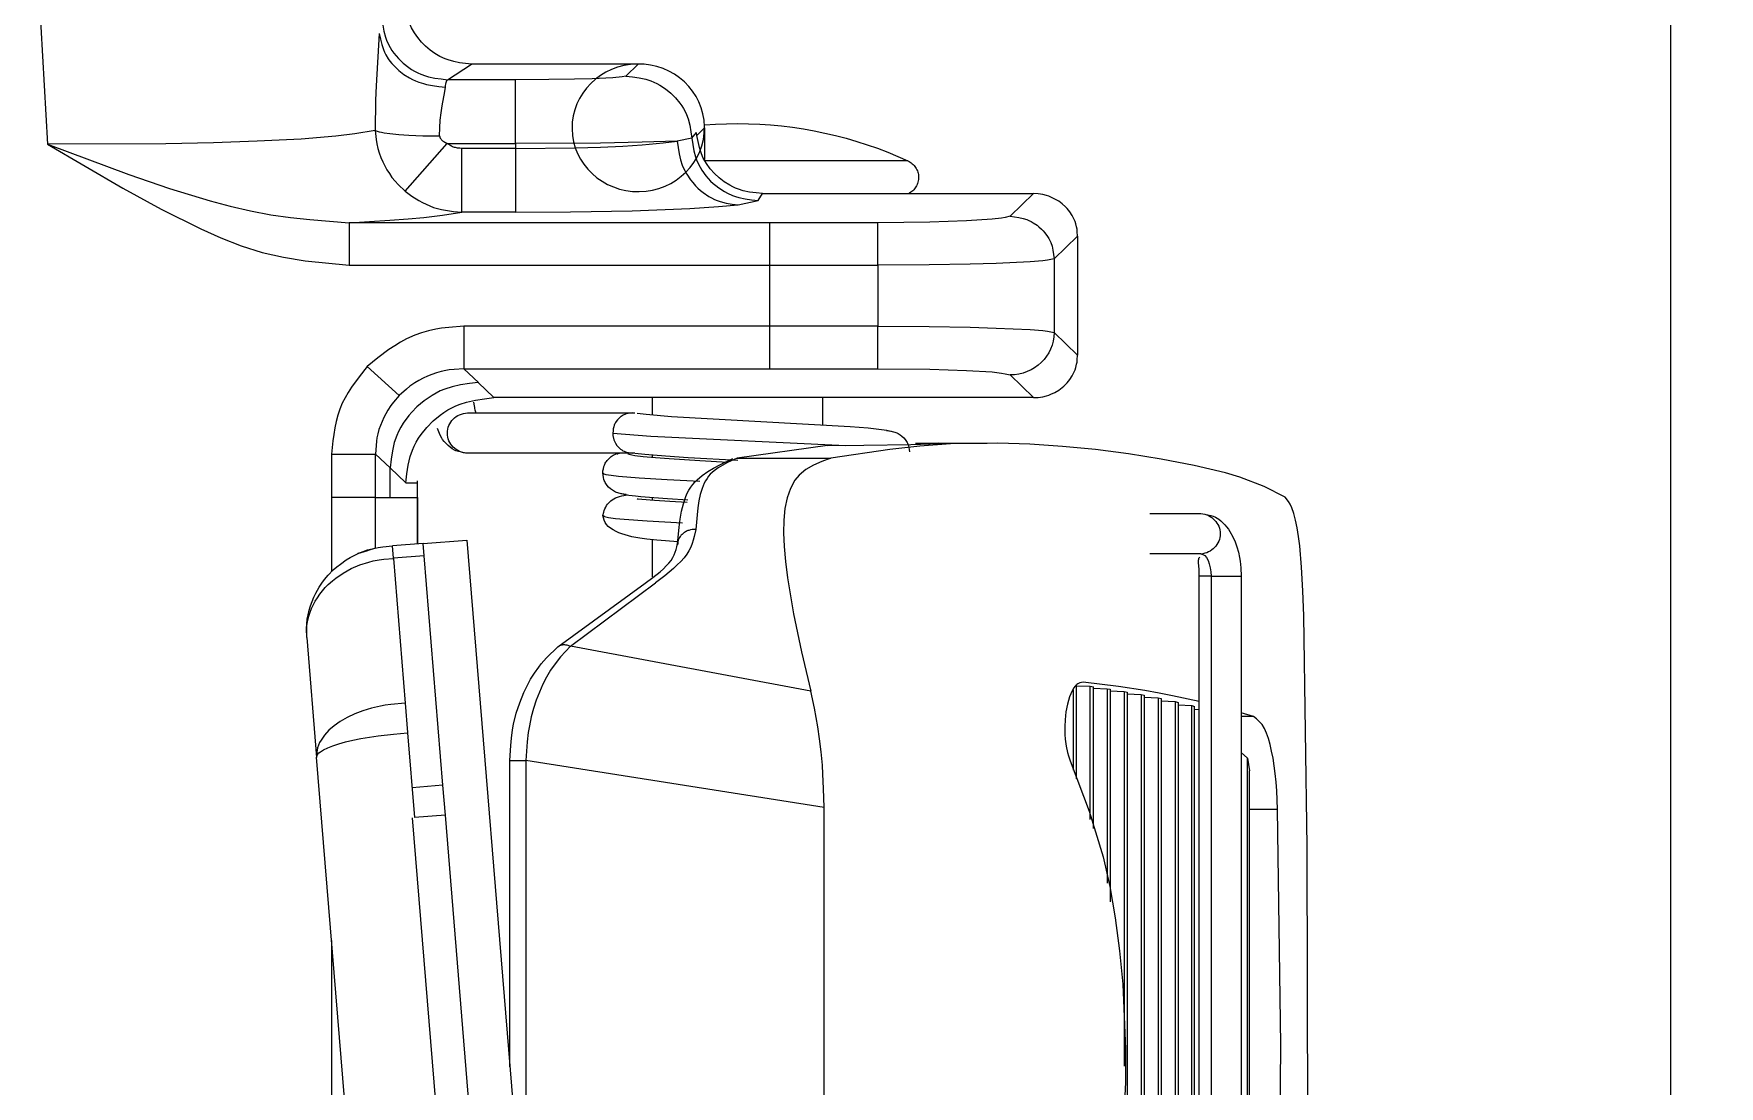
# Model space of a CAD drawing. Header units: inches. Extents: x 5931 to 10048, y 0 to 3185.
# Drawn here: x 7230.426 to 7231.926, y 922.176 to 923.113 of the extents above; entities that cross this region are included whole.
import ezdxf

# ---------------------------------------------------------------- set-up
doc = ezdxf.new("R2010")
doc.units = ezdxf.units.IN
doc.header["$LTSCALE"] = 48
doc.header["$MEASUREMENT"] = 0
doc.linetypes.add('DASHDOT2', pattern=[0.5, 0.25, -0.125, 0, -0.125])
for name, color, linetype in [('A-Eqpm-NIC', 8, 'DASHDOT2'), ('A-Flor-Case-Full Height', 8, 'Continuous'), ('A-Flor-Pattern', 8, 'Continuous')]:
    doc.layers.add(name, color=color, linetype=linetype)

# ---------------------------------------------------------------- blocks, each defined once
blk = doc.blocks.new('Precor_r815')
for p, q in [((-9.1621, 20.1266), (-9.151, 20.1155)), ((-9.1621, 20.1266), (-9.0133, 20.1266)), ((-9.0526, 20.1121), (-8.9922, 20.1121)), ((-9.2142, 20.0606), (-9.2212, 20.0676)), ((-9.2212, 20.0676), (-9.2212, 20.0381)), ((-9.0526, 20.0531), (-9.0526, 20.0484)), ((-8.9917, 20.0531), (-9.0526, 20.0531)), ((-9.4025, 20.037), (-9.2212, 20.037)), ((-9.273, 20.0066), (-9.5146, 20.0066)), ((-9.3757, 19.9404), (-9.3757, 19.9797)), ((-9.3757, 19.9797), (-9.2792, 19.9797)), ((-9.0526, 19.9894), (-9.0525, 19.9894)), ((-9.5539, 19.9673), (-9.5539, 19.8569)), ((-9.533, 19.9463), (-9.533, 19.8779)), ((-9.2792, 19.9404), (-9.3757, 19.9404)), ((-9.3757, 19.9404), (-9.3757, 19.8837)), ((-9.2792, 19.9404), (-9.2792, 19.8837)), ((-9.3757, 19.8837), (-9.2792, 19.8837)), ((-9.3757, 19.8444), (-9.3757, 19.8837)), ((-9.2792, 19.8837), (-9.0065, 19.8837)), ((-9.2792, 19.8837), (-9.2792, 19.8444)), ((-9.2792, 19.8444), (-9.3757, 19.8444)), ((-9.0065, 19.8444), (-9.2792, 19.8444)), ((-9.5146, 19.8176), (-9.0334, 19.8176)), ((-9.2503, 19.7615), (-9.3337, 19.7615)), ((-8.9653, 19.7251), (-8.9653, 19.6821)), ((-8.9409, 19.7251), (-8.9653, 19.7251)), ((-8.9653, 19.6821), (-8.9653, 19.7251)), ((-8.9279, 19.7251), (-8.9409, 19.7251)), ((-8.9279, 19.7251), (-8.8886, 19.7251)), ((-8.9279, 19.6783), (-8.9279, 19.7251)), ((-8.8886, 19.7251), (-8.8886, 19.6564)), ((-9.0093, 19.6856), (-9.0865, 18.7043)), ((-8.9711, 19.671), (-8.9437, 19.6688)), ((-9.6729, 19.6522), (-9.6729, 18.7624)), ((-9.6133, 19.542), (-9.6133, 18.8669)), ((-9.6106, 19.5425), (-9.6106, 18.8663)), ((-9.5981, 19.5449), (-9.5981, 18.864)), ((-9.5954, 19.5454), (-9.5954, 19.1982)), ((-9.583, 19.5475), (-9.583, 19.3505)), ((-9.5803, 19.5479), (-9.5803, 19.368)), ((-9.5679, 19.4186), (-9.5679, 19.5498)), ((-9.5652, 19.4268), (-9.5652, 19.5502)), ((-9.5529, 19.4645), (-9.5529, 19.5519)), ((-9.5502, 19.4726), (-9.5502, 19.5474)), ((-9.6582, 18.8773), (-9.6582, 19.5316)), ((-9.6556, 18.8766), (-9.6556, 19.5323)), ((-9.6436, 19.5353), (-9.6436, 18.8735)), ((-9.6409, 19.536), (-9.6409, 18.8729)), ((-9.6285, 19.5388), (-9.6285, 18.87)), ((-9.6258, 19.5394), (-9.6258, 18.8694)), ((-9.7108, 19.5221), (-9.6998, 19.5221)), ((-9.7055, 18.9254), (-9.7055, 19.4835)), ((-9.0618, 19.4816), (-9.0618, 19.0185)), ((-9.7072, 18.937), (-9.7072, 19.4719)), ((-8.9879, 19.4585), (-8.9604, 19.4563)), ((-9.7072, 19.4363), (-9.7322, 19.4363)), ((-9.3278, 18.9708), (-9.3278, 19.438)), ((-9.0277, 18.953), (-8.9901, 19.4307)), ((-8.9901, 19.4307), (-8.9626, 19.4286)), ((-8.8886, 19.3149), (-8.8886, 18.7251))]:
    blk.add_line(p, q)
for points in [[(-7.1629, 22.393), (-7.4002, 22.3685), (-7.6238, 22.3249), (-7.7343, 22.2948), (-7.8668, 22.2487), (-7.997, 22.1895), (-8.063, 22.1523), (-8.1262, 22.1101), (-8.2177, 22.032), (-8.2669, 21.9748), (-8.319, 21.8908), (-8.3658, 21.7869), (-8.4099, 21.6616), (-8.4689, 21.4448), (-8.5283, 21.1507), (-8.5686, 20.8827), (-8.5945, 20.6577), (-8.6146, 20.4321), (-8.6354, 20.0525)], [(-9.0133, 20.1266), (-9.0027, 20.1279), (-8.9976, 20.1289), (-8.9925, 20.1304), (-8.99, 20.1314), (-8.9852, 20.1336), (-8.9807, 20.1364), (-8.9764, 20.1396), (-8.9724, 20.1431), (-8.9688, 20.147), (-8.9655, 20.1511), (-8.9625, 20.1555), (-8.96, 20.1602), (-8.9579, 20.1651), (-8.9563, 20.1701), (-8.9557, 20.1727), (-8.9549, 20.1774), (-8.9543, 20.1829)], [(-8.9333, 20.1685), (-8.9342, 20.1627), (-8.9353, 20.1571), (-8.9367, 20.1515), (-8.9377, 20.1488), (-8.9394, 20.1447), (-8.9409, 20.142), (-8.9425, 20.1393), (-8.9442, 20.1368), (-8.9461, 20.1343), (-8.9482, 20.1319), (-8.9526, 20.1275), (-8.9575, 20.1235), (-8.96, 20.1217), (-8.9626, 20.12), (-8.9654, 20.1185), (-8.9682, 20.1172), (-8.9724, 20.1157), (-8.9751, 20.1149), (-8.9807, 20.1136), (-8.9864, 20.1128), (-8.9921, 20.1121)], [(-8.9312, 20.1548), (-8.9322, 20.1498), (-8.9334, 20.1448), (-8.9349, 20.14), (-8.9358, 20.1376), (-8.937, 20.1352), (-8.9391, 20.1316), (-8.9407, 20.1293), (-8.9425, 20.1271), (-8.9444, 20.1249), (-8.9486, 20.1208), (-8.9532, 20.1171), (-8.9582, 20.1138), (-8.9609, 20.1124), (-8.9636, 20.1111), (-8.9663, 20.1099), (-8.9705, 20.1085), (-8.9732, 20.1078), (-8.9787, 20.1067), (-8.9844, 20.1059), (-8.9901, 20.1053)], [(-8.9312, 20.1548), (-8.9283, 20.1064), (-8.9278, 20.0931), (-8.9275, 20.0652)], [(-8.9921, 20.1121), (-9.0133, 20.1266)], [(-9.151, 20.1155), (-9.157, 20.1147), (-9.163, 20.1138), (-9.1689, 20.1125), (-9.1732, 20.1111), (-9.176, 20.1099), (-9.1787, 20.1086), (-9.1813, 20.1071), (-9.1863, 20.1037), (-9.191, 20.0997), (-9.1953, 20.0953), (-9.1992, 20.0905), (-9.2009, 20.088), (-9.2024, 20.0854), (-9.2038, 20.0828), (-9.205, 20.08), (-9.2065, 20.0758), (-9.208, 20.0699), (-9.2091, 20.0639), (-9.21, 20.0579)], [(-9.151, 20.1155), (-9.1476, 20.1148), (-9.1393, 20.1139), (-9.121, 20.1131), (-9.1051, 20.1127), (-9.0824, 20.1123), (-9.0526, 20.1121)], [(-9.0526, 20.0531), (-9.0526, 20.1121)], [(-8.9901, 20.1053), (-8.9903, 20.1067), (-8.9905, 20.1081), (-8.9906, 20.1087), (-8.9908, 20.1093), (-8.9909, 20.1099), (-8.991, 20.1103), (-8.9912, 20.1107), (-8.9913, 20.1111), (-8.9915, 20.1113), (-8.9917, 20.1116), (-8.9918, 20.1118), (-8.9922, 20.1121)], [(-8.985, 20.0602), (-8.9852, 20.0675), (-8.9856, 20.0746), (-8.9863, 20.0814), (-8.9872, 20.0878), (-8.9895, 20.1011), (-8.9901, 20.1053)], [(-9.2211, 20.0703), (-9.2311, 20.071), (-9.2507, 20.0715)], [(-9.273, 20.0066), (-9.2672, 20.0072), (-9.2614, 20.0081), (-9.2557, 20.0093), (-9.2516, 20.0106), (-9.2489, 20.0117), (-9.2463, 20.0129), (-9.2437, 20.0143), (-9.2388, 20.0175), (-9.2342, 20.0211), (-9.23, 20.0252), (-9.2261, 20.0297), (-9.2228, 20.0345), (-9.2214, 20.037), (-9.2201, 20.0396), (-9.2184, 20.0436), (-9.2167, 20.0492), (-9.2154, 20.0549), (-9.2143, 20.0606)], [(-9.21, 20.0579), (-9.2107, 20.0521), (-9.2117, 20.0463), (-9.2131, 20.0407), (-9.214, 20.038), (-9.2151, 20.0352), (-9.2172, 20.031), (-9.2188, 20.0283), (-9.2224, 20.0231), (-9.2245, 20.0206), (-9.2266, 20.0183), (-9.2289, 20.0161), (-9.2313, 20.014), (-9.2338, 20.012), (-9.2391, 20.0085), (-9.2418, 20.007), (-9.2461, 20.005), (-9.2489, 20.0039), (-9.2517, 20.0031), (-9.2573, 20.0019), (-9.2631, 20.001), (-9.269, 20.0003)], [(-9.1969, 20.0552), (-9.1976, 20.0493), (-9.1985, 20.0435), (-9.1998, 20.0379), (-9.2013, 20.033), (-9.2025, 20.0301), (-9.2039, 20.0273), (-9.2054, 20.0246), (-9.2088, 20.0193), (-9.2107, 20.0169), (-9.2132, 20.0139), (-9.2153, 20.0117), (-9.2176, 20.0096), (-9.2199, 20.0076), (-9.2249, 20.0041), (-9.2274, 20.0026), (-9.23, 20.0013), (-9.2326, 20.0002), (-9.2352, 19.9993), (-9.2404, 19.9979), (-9.2457, 19.997), (-9.2511, 19.9962)], [(-9.2142, 20.0606), (-9.2141, 20.0631)], [(-9.21, 20.0579), (-9.2141, 20.0631)], [(-9.21, 20.0579), (-9.1969, 20.0552)], [(-9.0526, 20.0484), (-9.1058, 20.049), (-9.1283, 20.0498), (-9.1483, 20.0507), (-9.1655, 20.0518), (-9.1842, 20.0536), (-9.1969, 20.0552)], [(-9.1969, 20.0552), (-9.1655, 20.0542), (-9.1283, 20.0535), (-9.0526, 20.0531)], [(-9.0048, 20.0484), (-9.0029, 20.0486), (-9.001, 20.0488), (-9.0001, 20.049), (-8.9991, 20.0492), (-8.9982, 20.0494), (-8.9974, 20.0498), (-8.9965, 20.0501), (-8.9957, 20.0506), (-8.9949, 20.051), (-8.9933, 20.052), (-8.9917, 20.0531)], [(-8.985, 20.0602), (-8.9851, 20.0596), (-8.9852, 20.0591), (-8.9853, 20.0587), (-8.9854, 20.0584), (-8.9856, 20.058), (-8.9859, 20.0575), (-8.9862, 20.057), (-8.9866, 20.0565), (-8.987, 20.0561), (-8.9875, 20.0556), (-8.988, 20.0552), (-8.9886, 20.0548), (-8.9895, 20.0542), (-8.9902, 20.0539), (-8.9917, 20.0531)], [(-8.9543, 20.0088), (-8.9917, 20.0531)], [(-8.9275, 20.0652), (-8.931, 20.064), (-8.9331, 20.0635), (-8.9356, 20.063), (-8.9405, 20.0622), (-8.9485, 20.0614), (-8.9576, 20.0608), (-8.9699, 20.0603), (-8.985, 20.0602)], [(-8.9275, 20.0652), (-8.9284, 20.0568), (-8.9291, 20.0526), (-8.93, 20.0485), (-8.9311, 20.0443), (-8.9326, 20.0402), (-8.9342, 20.0362), (-8.936, 20.0323), (-8.938, 20.0286), (-8.9402, 20.0251), (-8.9425, 20.0216), (-8.9452, 20.0183), (-8.9481, 20.015), (-8.9543, 20.0088)], [(-8.9275, 20.0652), (-8.9095, 20.062), (-8.8925, 20.0598), (-8.8615, 20.0572), (-8.8223, 20.0551), (-8.7832, 20.0537), (-8.7408, 20.0528), (-8.6354, 20.0525)], [(-8.6354, 20.0525), (-8.7077, 20.0243), (-8.7441, 20.0113), (-8.7804, 19.9998), (-8.7983, 19.9949), (-8.8164, 19.9906), (-8.8345, 19.987), (-8.852, 19.9844), (-8.8693, 19.9825), (-8.9042, 19.9797)], [(-8.6354, 20.0525), (-8.7026, 20.0116), (-8.7368, 19.9922), (-8.7719, 19.974), (-8.7898, 19.9657), (-8.8081, 19.9583), (-8.8267, 19.9522), (-8.8457, 19.9477), (-8.865, 19.9445), (-8.9042, 19.9404)], [(-9.0526, 20.0484), (-9.0526, 19.9894)], [(-9.0526, 20.0484), (-9.0048, 20.0484)], [(-9.0048, 19.9894), (-9.0048, 20.0484)], [(-9.5539, 19.9673), (-9.5536, 19.9715), (-9.5534, 19.9736), (-9.553, 19.9757), (-9.5522, 19.9787), (-9.5516, 19.9807), (-9.5508, 19.9827), (-9.549, 19.9863), (-9.5469, 19.9897), (-9.5445, 19.9929), (-9.5431, 19.9943), (-9.5402, 19.9971), (-9.537, 19.9995), (-9.5336, 20.0016), (-9.5301, 20.0034), (-9.5281, 20.0042), (-9.5261, 20.0049), (-9.523, 20.0057), (-9.5209, 20.006), (-9.5188, 20.0063), (-9.5146, 20.0066)], [(-9.5146, 20.0066), (-9.4936, 19.9856)], [(-9.269, 20.0003), (-9.273, 20.0066)], [(-8.9543, 20.0088), (-8.9603, 20.0044), (-8.9665, 20.0003), (-8.9697, 19.9984), (-8.9729, 19.9967), (-8.9762, 19.9952), (-8.9795, 19.9939), (-8.983, 19.9928), (-8.9865, 19.992), (-8.9901, 19.9913), (-8.9974, 19.9902), (-9.0048, 19.9894)], [(-9.2511, 19.9962), (-9.269, 20.0003)], [(-9.0526, 19.9894), (-9.1016, 19.9897), (-9.1566, 19.9908), (-9.208, 19.9928), (-9.2336, 19.9946), (-9.2511, 19.9962)], [(-9.4936, 19.9856), (-9.4976, 19.9852), (-9.5015, 19.9846), (-9.5053, 19.9837), (-9.5086, 19.9826), (-9.5105, 19.9818), (-9.5124, 19.9808), (-9.5142, 19.9797), (-9.5178, 19.9773), (-9.5194, 19.9759), (-9.5218, 19.9737), (-9.5232, 19.9721), (-9.5246, 19.9704), (-9.5271, 19.9669), (-9.5282, 19.9651), (-9.5291, 19.9632), (-9.53, 19.9612), (-9.5311, 19.958), (-9.5319, 19.9541), (-9.5325, 19.9502), (-9.533, 19.9463)], [(-9.4936, 19.9856), (-9.4892, 19.9844), (-9.4861, 19.9838), (-9.4776, 19.9828), (-9.4548, 19.9813), (-9.4222, 19.9802), (-9.3757, 19.9797)], [(-9.2792, 19.9797), (-9.2792, 19.9404)], [(-9.2792, 19.9797), (-8.9042, 19.9797)], [(-9.0525, 19.9894), (-9.0048, 19.9894)], [(-8.9042, 19.9797), (-8.9405, 19.982), (-8.9568, 19.9833), (-8.9708, 19.9845), (-8.9874, 19.9866), (-9.0048, 19.9894)], [(-8.9042, 19.9798), (-8.9042, 19.9404)], [(-9.5539, 19.9673), (-9.533, 19.9463)], [(-9.533, 19.9463), (-9.5271, 19.9451), (-9.5229, 19.9445), (-9.5116, 19.9435), (-9.4811, 19.942), (-9.4581, 19.9413), (-9.4216, 19.9407), (-9.3757, 19.9404)], [(-8.9042, 19.9404), (-9.2792, 19.9404)], [(-9.533, 19.8779), (-9.5539, 19.8569)], [(-9.3757, 19.8837), (-9.4216, 19.8834), (-9.4581, 19.8828), (-9.4811, 19.8821), (-9.5116, 19.8807), (-9.5229, 19.8797), (-9.5271, 19.8791), (-9.533, 19.8779)], [(-9.0065, 19.8837), (-8.9931, 19.8827), (-8.9865, 19.8819), (-8.9815, 19.8811), (-8.9751, 19.8796), (-8.9689, 19.8778), (-8.9628, 19.8755), (-8.9555, 19.8721), (-8.9501, 19.8691), (-8.9449, 19.8657), (-8.9398, 19.8622), (-8.9299, 19.8545), (-8.9203, 19.8464)], [(-9.0065, 19.8837), (-9.0065, 19.8444)], [(-9.5146, 19.8176), (-9.5188, 19.8179), (-9.5209, 19.8181), (-9.523, 19.8185), (-9.5261, 19.8193), (-9.5281, 19.82), (-9.53, 19.8207), (-9.5336, 19.8225), (-9.537, 19.8246), (-9.5402, 19.8271), (-9.5417, 19.8284), (-9.5445, 19.8313), (-9.5469, 19.8345), (-9.549, 19.8379), (-9.5508, 19.8415), (-9.5516, 19.8434), (-9.5522, 19.8454), (-9.553, 19.8485), (-9.5534, 19.8506), (-9.5536, 19.8527), (-9.5539, 19.8569)], [(-9.3757, 19.8444), (-9.4222, 19.8439), (-9.4548, 19.8428), (-9.4776, 19.8414), (-9.4861, 19.8404), (-9.4892, 19.8398), (-9.4936, 19.8386)], [(-9.0195, 19.8315), (-9.0065, 19.8444)], [(-9.0065, 19.8444), (-8.9979, 19.8438), (-8.9936, 19.8433), (-8.9905, 19.8428), (-8.9863, 19.8419), (-8.9822, 19.8406), (-8.9781, 19.8392), (-8.9741, 19.8375), (-8.9702, 19.8357), (-8.9665, 19.8336), (-8.9628, 19.8313), (-8.9585, 19.8282), (-8.9553, 19.8254), (-8.949, 19.8196)], [(-8.9203, 19.8464), (-8.949, 19.8196)], [(-8.9203, 19.8464), (-8.9132, 19.837), (-8.9065, 19.8274), (-8.9034, 19.8225), (-8.9006, 19.8175), (-8.8981, 19.8124), (-8.896, 19.807), (-8.8941, 19.8014), (-8.8927, 19.7956), (-8.8915, 19.7896), (-8.8905, 19.7836), (-8.8898, 19.7775), (-8.8885, 19.7653)], [(-9.4936, 19.8386), (-9.5146, 19.8176)], [(-9.0334, 19.8176), (-9.0194, 19.8315)], [(-9.0194, 19.8315), (-9.0115, 19.8306), (-9.0037, 19.8294), (-8.9961, 19.8277), (-8.9895, 19.8255), (-8.9856, 19.8238), (-8.9819, 19.8219), (-8.9782, 19.8197), (-8.9711, 19.8147), (-8.9678, 19.812), (-8.9646, 19.809), (-8.9602, 19.8043), (-8.9574, 19.801), (-8.9525, 19.7939), (-8.9503, 19.7902), (-8.9484, 19.7864), (-8.9467, 19.7826), (-8.9445, 19.776), (-8.9428, 19.7683), (-8.9417, 19.7605), (-8.9408, 19.7526)], [(-9.3265, 19.8176), (-9.3265, 19.7926)], [(-9.1749, 19.8017), (-9.1749, 19.8176)], [(-8.9547, 19.7388), (-8.9557, 19.7471), (-8.957, 19.7552), (-8.9588, 19.7632), (-8.9607, 19.769), (-8.9622, 19.7727), (-8.9641, 19.7764), (-8.9661, 19.78), (-8.9684, 19.7834), (-8.9735, 19.79), (-8.9792, 19.796), (-8.9855, 19.8014), (-8.9888, 19.8039), (-8.9923, 19.8062), (-8.9958, 19.8082), (-8.9995, 19.81), (-9.0032, 19.8116), (-9.009, 19.8135), (-9.017, 19.8153), (-9.0251, 19.8166), (-9.0334, 19.8176)], [(-9.0152, 19.8134), (-9.0157, 19.8099), (-9.016, 19.8084), (-9.0161, 19.8076), (-9.0164, 19.8064), (-9.0167, 19.8054), (-9.0173, 19.8035)], [(-8.949, 19.8196), (-8.9439, 19.8134), (-8.9416, 19.8103), (-8.9389, 19.8061), (-8.9369, 19.8027), (-8.9352, 19.7991), (-8.9336, 19.7955), (-8.9322, 19.7917), (-8.9309, 19.788), (-8.9299, 19.7841), (-8.9291, 19.7803), (-8.9287, 19.7773), (-8.9283, 19.7734), (-8.9278, 19.7654)], [(-9.1611, 19.8032), (-9.1691, 19.8022), (-9.1917, 19.8003), (-9.351, 19.791), (-9.3671, 19.7897), (-9.3837, 19.7876), (-9.3885, 19.7862)], [(-9.0098, 19.8035), (-9.1591, 19.8035)], [(-9.1568, 19.8035), (-9.155, 19.8033), (-9.1532, 19.803), (-9.1514, 19.8026), (-9.1501, 19.8021), (-9.1493, 19.8017), (-9.1485, 19.8013), (-9.1477, 19.8008), (-9.1469, 19.8003), (-9.1462, 19.7997), (-9.1448, 19.7984), (-9.1435, 19.797), (-9.1424, 19.7954), (-9.1419, 19.7946), (-9.1414, 19.7938), (-9.141, 19.7929), (-9.1407, 19.792), (-9.1402, 19.7906), (-9.1398, 19.7887), (-9.1396, 19.7868), (-9.1393, 19.7848)], [(-9.3834, 19.7873), (-9.3856, 19.7869), (-9.3877, 19.7866), (-9.3898, 19.7861), (-9.3908, 19.7857), (-9.3918, 19.7854), (-9.3928, 19.7849), (-9.3938, 19.7844), (-9.3947, 19.7839), (-9.3956, 19.7833), (-9.3972, 19.7819), (-9.3988, 19.7805), (-9.4001, 19.7789), (-9.4007, 19.778), (-9.4013, 19.7771), (-9.4018, 19.7762), (-9.4023, 19.7753), (-9.4026, 19.7744), (-9.403, 19.7734), (-9.4034, 19.7715), (-9.4038, 19.7695), (-9.404, 19.7674)], [(-9.1393, 19.7848), (-9.1507, 19.7837), (-9.1732, 19.782), (-9.3471, 19.7734)], [(-9.1393, 19.7848), (-9.1394, 19.7835), (-9.1395, 19.7822), (-9.1396, 19.7816), (-9.1397, 19.781), (-9.1399, 19.7803), (-9.14, 19.7797), (-9.1402, 19.7791), (-9.1404, 19.7785), (-9.1406, 19.7779), (-9.1411, 19.7767), (-9.1417, 19.7755)], [(-9.0098, 19.7661), (-9.0071, 19.7665), (-9.0044, 19.767), (-9.0018, 19.7676), (-9.0006, 19.768), (-8.9994, 19.7685), (-8.9983, 19.769), (-8.9963, 19.7702), (-8.9944, 19.7716), (-8.9926, 19.7732), (-8.9908, 19.775), (-8.9891, 19.777), (-8.9876, 19.779), (-8.9869, 19.7801), (-8.9858, 19.7823), (-8.9849, 19.7844), (-8.9831, 19.7889)], [(-9.7388, 19.7255), (-9.7201, 19.7352), (-9.6984, 19.744), (-9.6857, 19.7479), (-9.6578, 19.7548), (-9.6285, 19.7606), (-9.5991, 19.7655), (-9.5697, 19.7695), (-9.5404, 19.7724), (-9.5113, 19.7744), (-9.4827, 19.7754), (-9.4406, 19.7747), (-9.4132, 19.7726), (-9.3864, 19.7695), (-9.3337, 19.7615)], [(-9.4302, 19.7753), (-9.4732, 19.7753)], [(-9.4277, 19.7745), (-9.4318, 19.7753)], [(-9.3308, 19.7732), (-9.3633, 19.7735), (-9.4051, 19.7743), (-9.4309, 19.7752)], [(-9.4302, 19.7753), (-9.4213, 19.7752), (-9.4093, 19.775)], [(-9.3308, 19.7732), (-9.2502, 19.7615)], [(-9.2509, 19.7595), (-9.2066, 19.762), (-9.1863, 19.7633), (-9.168, 19.7648), (-9.1505, 19.7669)], [(-9.1528, 19.7657), (-9.1564, 19.7646), (-9.159, 19.7641), (-9.1666, 19.763), (-9.1774, 19.7621), (-9.1896, 19.7611), (-9.2169, 19.7594), (-9.242, 19.758)], [(-9.1591, 19.7661), (-9.0098, 19.7661)], [(-9.1417, 19.7755), (-9.1431, 19.7734), (-9.1439, 19.7723), (-9.1445, 19.7716), (-9.1454, 19.7707), (-9.1463, 19.7699), (-9.1473, 19.7692), (-9.1483, 19.7685), (-9.1494, 19.7679), (-9.1506, 19.7674), (-9.1517, 19.767), (-9.1523, 19.7668), (-9.1532, 19.7666), (-9.1544, 19.7664), (-9.1568, 19.7661)], [(-9.1304, 19.7478), (-9.1306, 19.7498), (-9.131, 19.7517), (-9.1314, 19.7537), (-9.1319, 19.7551), (-9.1323, 19.756), (-9.1327, 19.7568), (-9.1332, 19.7577), (-9.1338, 19.7585), (-9.1344, 19.7594), (-9.135, 19.7601), (-9.1364, 19.7616), (-9.1371, 19.7623), (-9.1379, 19.763), (-9.1387, 19.7636), (-9.1396, 19.7642), (-9.1404, 19.7647), (-9.1413, 19.7651), (-9.1423, 19.7655), (-9.1437, 19.7658), (-9.1454, 19.7661)], [(-9.1436, 19.765), (-9.1439, 19.7652)], [(-8.9278, 19.7654), (-8.9408, 19.7526)], [(-8.9279, 19.7251), (-8.9278, 19.7654)], [(-8.8885, 19.7653), (-8.9278, 19.7654)], [(-8.8885, 19.7653), (-8.8886, 19.7251)], [(-9.3337, 19.7615), (-9.3259, 19.7585), (-9.3184, 19.7551), (-9.3116, 19.7511), (-9.3056, 19.7459), (-9.3018, 19.7411), (-9.2978, 19.7335), (-9.2948, 19.7247), (-9.2929, 19.7148), (-9.2919, 19.7041), (-9.2917, 19.6924), (-9.2921, 19.6797), (-9.2933, 19.6658), (-9.2951, 19.6507), (-9.3005, 19.6173), (-9.3077, 19.5823), (-9.3159, 19.5457)], [(-9.2503, 19.7615), (-9.2416, 19.7574), (-9.2374, 19.7552), (-9.2334, 19.7527), (-9.2297, 19.7499), (-9.228, 19.7483), (-9.2263, 19.7466), (-9.2248, 19.7448), (-9.2234, 19.7428), (-9.2221, 19.7407), (-9.2209, 19.7384), (-9.2199, 19.736), (-9.219, 19.7334), (-9.2174, 19.7279), (-9.2162, 19.722), (-9.2152, 19.7157), (-9.2145, 19.7091), (-9.2134, 19.6956)], [(-9.1971, 19.6819), (-9.1985, 19.6975), (-9.1994, 19.7051), (-9.2007, 19.7125), (-9.2023, 19.7194), (-9.2045, 19.7259), (-9.2058, 19.729), (-9.2073, 19.7319), (-9.209, 19.7347), (-9.2107, 19.7371), (-9.2126, 19.7394), (-9.2147, 19.7416), (-9.2191, 19.7456), (-9.2241, 19.7491), (-9.2293, 19.7524), (-9.2349, 19.7554), (-9.2465, 19.7611)], [(-9.1749, 19.7623), (-9.1749, 19.7642)], [(-8.9408, 19.7526), (-8.9547, 19.7388)], [(-8.9409, 19.7251), (-8.9408, 19.7526)], [(-9.1313, 19.7477), (-9.1312, 19.7473), (-9.1314, 19.747), (-9.1331, 19.7465), (-9.1378, 19.7457), (-9.1444, 19.7449), (-9.1629, 19.7433), (-9.1878, 19.7418), (-9.217, 19.7403)], [(-9.1513, 19.7278), (-9.1491, 19.7282), (-9.1469, 19.7285), (-9.1448, 19.7291), (-9.1438, 19.7294), (-9.1428, 19.7298), (-9.1418, 19.7302), (-9.1408, 19.7307), (-9.1399, 19.7313), (-9.139, 19.7319), (-9.1373, 19.7332), (-9.1357, 19.7347), (-9.1343, 19.7363), (-9.1337, 19.7371), (-9.1331, 19.738), (-9.1326, 19.7389), (-9.1322, 19.7398), (-9.1318, 19.7408), (-9.1315, 19.7417), (-9.131, 19.7437), (-9.1307, 19.7457), (-9.1304, 19.7478)], [(-8.9653, 19.7251), (-8.9652, 19.7405)], [(-8.9547, 19.7388), (-8.9653, 19.7388)], [(-8.9653, 19.7251), (-8.9653, 19.7388)], [(-9.7556, 19.6154), (-9.7548, 19.6388), (-9.7536, 19.6607), (-9.7519, 19.6802), (-9.7508, 19.6889), (-9.7496, 19.6969), (-9.7482, 19.7041), (-9.7467, 19.7104), (-9.745, 19.7155), (-9.7435, 19.7189), (-9.742, 19.7214), (-9.7388, 19.7255)], [(-9.2063, 19.7226), (-9.1883, 19.7238), (-9.176, 19.7247), (-9.1644, 19.7258), (-9.1595, 19.7263), (-9.1536, 19.7271), (-9.1506, 19.7277), (-9.1462, 19.7289)], [(-9.1613, 19.7236), (-9.1612, 19.7238), (-9.1613, 19.7239), (-9.1621, 19.7239), (-9.1652, 19.7236), (-9.1767, 19.7226), (-9.1901, 19.7216), (-9.2058, 19.7207)], [(-9.1749, 19.7228), (-9.1749, 19.7248)], [(-9.1304, 19.7084), (-9.1313, 19.7116), (-9.1318, 19.7132), (-9.1324, 19.7147), (-9.1331, 19.7162), (-9.1338, 19.7176), (-9.1347, 19.719), (-9.1353, 19.7197), (-9.1363, 19.7209), (-9.1375, 19.722), (-9.1389, 19.723), (-9.1403, 19.724), (-9.1419, 19.7248), (-9.1436, 19.7255), (-9.1453, 19.7261), (-9.1475, 19.7267), (-9.1491, 19.727), (-9.1526, 19.7275)], [(-9.6685, 19.7095), (-9.6727, 19.7085), (-9.6748, 19.7078), (-9.6768, 19.7069), (-9.6783, 19.706), (-9.6797, 19.705), (-9.6816, 19.7035), (-9.6834, 19.7017), (-9.6851, 19.6999), (-9.6867, 19.6979), (-9.6883, 19.6958), (-9.6897, 19.6935), (-9.6922, 19.6888), (-9.6943, 19.6839), (-9.6959, 19.6793), (-9.6972, 19.6745), (-9.6982, 19.6695), (-9.6988, 19.666), (-9.6993, 19.6601), (-9.6998, 19.6522)], [(-9.6184, 19.7102), (-9.6638, 19.7102)], [(-9.1313, 19.7083), (-9.1312, 19.7079), (-9.1314, 19.7077), (-9.132, 19.7074), (-9.1357, 19.7066), (-9.1417, 19.7058), (-9.1494, 19.705), (-9.17, 19.7035), (-9.2016, 19.7017)], [(-9.1976, 19.6842), (-9.1787, 19.6855), (-9.1697, 19.6864), (-9.1634, 19.6873), (-9.1565, 19.6887), (-9.1503, 19.6904), (-9.1474, 19.6914), (-9.1448, 19.6925), (-9.1423, 19.6937), (-9.1398, 19.6951), (-9.1374, 19.6966), (-9.1354, 19.6982), (-9.1338, 19.7), (-9.1325, 19.702), (-9.1316, 19.704), (-9.1304, 19.7084)], [(-9.2134, 19.6956), (-9.212, 19.689), (-9.2112, 19.6857), (-9.2101, 19.6824), (-9.2089, 19.6791), (-9.2073, 19.6758), (-9.2053, 19.6725), (-9.2029, 19.6692), (-9.2001, 19.6659), (-9.1969, 19.6626), (-9.1935, 19.6593), (-9.1858, 19.6527), (-9.1776, 19.6461)], [(-9.2134, 19.6956), (-9.2117, 19.6955), (-9.2101, 19.6954), (-9.2086, 19.6951), (-9.2072, 19.6947), (-9.2064, 19.6944), (-9.2056, 19.6941), (-9.2049, 19.6937), (-9.2041, 19.6932), (-9.2034, 19.6928), (-9.2027, 19.6923), (-9.2017, 19.6914), (-9.2011, 19.6908), (-9.2005, 19.6902), (-9.2, 19.6896), (-9.1995, 19.6889), (-9.199, 19.6882), (-9.1986, 19.6875), (-9.1983, 19.6868), (-9.1978, 19.6856), (-9.1975, 19.6841), (-9.1973, 19.6827), (-9.1971, 19.6812)], [(-9.1683, 19.6457), (-9.1751, 19.6511), (-9.1816, 19.6564), (-9.1845, 19.6591), (-9.1871, 19.6617), (-9.1895, 19.6643), (-9.1914, 19.6669), (-9.1929, 19.6694), (-9.1942, 19.6719), (-9.1951, 19.6744), (-9.1959, 19.6769), (-9.1965, 19.6794), (-9.1975, 19.6843)], [(-9.1749, 19.6517), (-9.1749, 19.6863)], [(-8.9702, 19.6825), (-9.0093, 19.6856)], [(-8.9711, 19.671), (-8.9702, 19.6825)], [(-8.9702, 19.6825), (-8.9428, 19.6803)], [(-8.9437, 19.6689), (-8.9428, 19.6802)], [(-8.8665, 19.5953), (-8.8664, 19.6039), (-8.8666, 19.6081), (-8.867, 19.6123), (-8.8676, 19.6165), (-8.8686, 19.6207), (-8.8698, 19.6248), (-8.8728, 19.6327), (-8.8745, 19.6366), (-8.8776, 19.6422), (-8.8799, 19.6458), (-8.8824, 19.6492), (-8.8857, 19.6533), (-8.8901, 19.658), (-8.8933, 19.6608), (-8.8965, 19.6635), (-8.9017, 19.6673), (-8.9053, 19.6695), (-8.9129, 19.6734), (-8.9168, 19.6751), (-8.9208, 19.6765), (-8.9249, 19.6777), (-8.9301, 19.6788), (-8.9343, 19.6794), (-8.9428, 19.6802)], [(-8.9121, 19.6731), (-8.9271, 19.6782)], [(-8.921, 19.6761), (-8.9121, 19.6731)], [(-8.9121, 19.6731), (-8.921, 19.6761)], [(-9.6638, 19.6728), (-9.6656, 19.6724), (-9.6673, 19.6713), (-9.6689, 19.6694), (-9.6702, 19.6668), (-9.6713, 19.6637), (-9.6722, 19.6601), (-9.6727, 19.6562), (-9.6729, 19.6522)], [(-9.6638, 19.6728), (-9.6184, 19.6728)], [(-9.6624, 19.6522), (-9.6623, 19.6566), (-9.6622, 19.6586), (-9.6618, 19.6645), (-9.6617, 19.6662), (-9.6617, 19.667), (-9.6619, 19.6679), (-9.662, 19.6684), (-9.6621, 19.6688), (-9.6625, 19.6696), (-9.6628, 19.6703)], [(-8.9879, 19.4585), (-8.9711, 19.671)], [(-8.9437, 19.6687), (-8.9542, 19.5346)], [(-8.8665, 19.5953), (-8.8665, 19.6026), (-8.8667, 19.6063), (-8.8672, 19.6099), (-8.8684, 19.6152), (-8.8695, 19.6188), (-8.8708, 19.6223), (-8.8741, 19.629), (-8.876, 19.6323), (-8.8781, 19.6355), (-8.8805, 19.6386), (-8.883, 19.6416), (-8.8857, 19.6444), (-8.8893, 19.6478), (-8.8924, 19.6504), (-8.899, 19.6551), (-8.9061, 19.6592), (-8.9137, 19.6626), (-8.9217, 19.6653), (-8.9258, 19.6664), (-8.931, 19.6674), (-8.9352, 19.6679), (-8.9437, 19.6687)], [(-9.6998, 19.6522), (-9.6998, 18.7624)], [(-9.6729, 19.6522), (-9.6995, 19.6522)], [(-9.6729, 19.6522), (-9.6625, 19.6522)], [(-9.6624, 18.7624), (-9.6624, 19.6522)], [(-9.1016, 19.5874), (-9.1776, 19.6461)], [(-9.0905, 19.5869), (-9.1683, 19.6457)], [(-9.7556, 18.7934), (-9.7593, 19.1005), (-9.7585, 19.4018), (-9.7556, 19.6154)], [(-9.3159, 19.5457), (-9.1016, 19.5874)], [(-9.0906, 19.5869), (-9.0915, 19.5876), (-9.092, 19.5879), (-9.0926, 19.5882), (-9.093, 19.5884), (-9.0934, 19.5885), (-9.0938, 19.5886), (-9.0946, 19.5887), (-9.0954, 19.5888), (-9.0962, 19.5888), (-9.0971, 19.5887), (-9.0979, 19.5886), (-9.0984, 19.5885), (-9.0992, 19.5883), (-9.1, 19.588), (-9.1016, 19.5874)], [(-9.1016, 19.5874), (-9.0929, 19.5776), (-9.0888, 19.5723), (-9.0839, 19.5651), (-9.0803, 19.5588), (-9.077, 19.5521), (-9.0739, 19.5449), (-9.0712, 19.5375), (-9.0687, 19.5298), (-9.0666, 19.5218), (-9.065, 19.5136), (-9.064, 19.5073), (-9.0631, 19.4988), (-9.0618, 19.4816)], [(-9.0477, 19.4816), (-9.0484, 19.4954), (-9.049, 19.5022), (-9.05, 19.5098), (-9.0509, 19.515), (-9.0533, 19.5252), (-9.0564, 19.535), (-9.0601, 19.5444), (-9.063, 19.5507), (-9.0661, 19.5567), (-9.0695, 19.5624), (-9.0733, 19.568), (-9.0756, 19.5709), (-9.0804, 19.5765), (-9.0905, 19.5869)], [(-8.8665, 19.5953), (-8.8753, 19.4843)], [(-9.6624, 19.536), (-9.6386, 19.5414), (-9.6267, 19.5439), (-9.6138, 19.5463), (-9.5902, 19.55), (-9.5588, 19.554)], [(-9.6133, 19.5401), (-9.6258, 19.5394)], [(-9.6106, 19.5425), (-9.6133, 19.542)], [(-9.5981, 19.5431), (-9.6106, 19.5425)], [(-9.5954, 19.5454), (-9.5981, 19.5449)], [(-9.583, 19.5459), (-9.5954, 19.5454)], [(-9.5803, 19.5479), (-9.583, 19.5475)], [(-9.5679, 19.5484), (-9.5803, 19.5479)], [(-9.5652, 19.5502), (-9.5679, 19.5498)], [(-9.5529, 19.5506), (-9.5652, 19.5502)], [(-9.5588, 19.554), (-9.5557, 19.5533), (-9.5542, 19.5526), (-9.5531, 19.5518), (-9.5516, 19.5503), (-9.5502, 19.5484), (-9.5489, 19.546), (-9.5477, 19.5433), (-9.5466, 19.5404), (-9.5456, 19.5372), (-9.5447, 19.5338), (-9.5434, 19.5267), (-9.5427, 19.5192), (-9.5424, 19.5129), (-9.5426, 19.5057), (-9.5429, 19.5014), (-9.5437, 19.4949), (-9.5449, 19.4888), (-9.5456, 19.4859), (-9.5468, 19.4821), (-9.5482, 19.4788)], [(-9.3278, 19.438), (-9.3274, 19.4557), (-9.3268, 19.4688), (-9.3263, 19.4772), (-9.3252, 19.4896), (-9.3238, 19.5015), (-9.3222, 19.5128), (-9.3191, 19.5301), (-9.3159, 19.5457)], [(-9.7108, 19.5221), (-9.6998, 19.5256)], [(-9.6582, 19.5291), (-9.6624, 19.5288)], [(-9.6556, 19.5323), (-9.6582, 19.5316)], [(-9.6436, 19.5331), (-9.6556, 19.5323)], [(-9.6409, 19.536), (-9.6436, 19.5353)], [(-9.6285, 19.5367), (-9.6409, 19.536)], [(-9.6258, 19.5394), (-9.6285, 19.5388)], [(-8.9542, 19.5347), (-8.9564, 19.5073)], [(-8.9542, 19.5347), (-8.9415, 19.5335), (-8.9363, 19.5327), (-8.9322, 19.5319), (-8.9242, 19.5299), (-8.9165, 19.5274), (-8.9093, 19.5246), (-8.9025, 19.5213), (-8.8964, 19.5177), (-8.891, 19.5137), (-8.8862, 19.5095), (-8.8823, 19.505), (-8.8792, 19.5004), (-8.8779, 19.4981), (-8.8769, 19.4957), (-8.8761, 19.4933), (-8.8755, 19.4891), (-8.8753, 19.4843)], [(-9.7322, 19.4363), (-9.7314, 19.4533), (-9.7308, 19.4615), (-9.7301, 19.4694), (-9.7292, 19.4767), (-9.7281, 19.4836), (-9.7269, 19.4901), (-9.7255, 19.4962), (-9.724, 19.5018), (-9.7223, 19.5068), (-9.7204, 19.511), (-9.7183, 19.5147), (-9.7159, 19.5177), (-9.7134, 19.52), (-9.7108, 19.5221)], [(-8.9564, 19.507), (-8.9626, 19.4286)], [(-8.8753, 19.4843), (-8.8757, 19.4861), (-8.8764, 19.4875), (-8.8774, 19.4887), (-8.8786, 19.4896), (-8.8815, 19.4915), (-8.8853, 19.4933), (-8.8898, 19.4952), (-8.8951, 19.497), (-8.901, 19.4987), (-8.9076, 19.5003), (-8.9147, 19.5018), (-8.9223, 19.5031), (-8.9302, 19.5044), (-8.9437, 19.506), (-8.9564, 19.507)], [(-9.7055, 19.4835), (-9.7072, 19.4719)], [(-9.6998, 19.489), (-9.7055, 19.4835)], [(-9.3278, 19.438), (-9.0618, 19.4816)], [(-9.0478, 19.4816), (-9.0618, 19.4816)], [(-9.0477, 19.1977), (-9.0477, 19.4816)], [(-8.9227, 18.882), (-8.8752, 19.4845)], [(-9.5482, 19.4788), (-9.5642, 19.4346), (-9.5766, 19.3921), (-9.5825, 19.3649), (-9.5874, 19.3358), (-9.5913, 19.3053), (-9.5941, 19.2743), (-9.5967, 19.214), (-9.5965, 19.1836), (-9.5945, 19.1399), (-9.5888, 19.0844), (-9.58, 19.0318), (-9.5681, 18.9844), (-9.5572, 18.9527), (-9.5482, 18.9301)], [(-8.9901, 19.4307), (-8.9879, 19.4585)], [(-9.7322, 18.9725), (-9.7343, 19.0952), (-9.7351, 19.2181), (-9.7322, 19.4363)], [(-8.9606, 19.4284), (-8.9982, 18.9507)]]:
    blk.add_lwpolyline(points)
for centre, radius, start, end in [((-9.2507, 19.7209), 0.3506, 90, 115.6497), ((-9.3951, 20.0216), 0.017, 115.6503, 242.1786), ((-9.4935, 19.878), 0.0394, 180.1833, 269.817), ((-9.0106, 19.7848), 0.0187, 272.6016, 87.3984), ((-9.6622, 19.6915), 0.0188, 94.9036, 265.0964)]:
    blk.add_arc(centre, radius, start, end)
blk.add_ellipse((-9.1621, 20.0676), major_axis=(-0.0418, 0.0418), ratio=0.998783)
blk = doc.blocks.new('floor pattern 1st floor')
at = {"layer": 'A-Flor-Pattern'}
h = blk.add_hatch(dxfattribs=at)
h.set_pattern_fill('WOODS_BOARD_WIDE', color=256, scale=3, pattern_type=2)
h.set_pattern_definition([(0, (2343, 1229.155), (0, 6), []), (90, (2343, 1229.155), (-12, 12), [6, -42]), (90, (2367, 1235.155), (-12, 12), [6, -42])])
edge = h.paths.add_edge_path(flags=16)
edge.add_line((2149.545, 1020.6322), (2161.545, 1020.6322))
edge.add_ellipse((2161.545, 1015.6322), major_axis=(-3.5355, -3.5355), ratio=1, start_angle=135, end_angle=225, ccw=False)
edge.add_line((2166.545, 1015.6322), (2166.545, 984.6322))
edge.add_ellipse((2161.545, 984.6322), major_axis=(3.5355, -3.5355), ratio=1, start_angle=315, end_angle=405, ccw=False)
edge.add_line((2161.545, 979.6322), (2156.545, 979.6322))
edge.add_line((2156.545, 979.6322), (2156.545, 955.6322))
edge.add_line((2156.545, 955.6322), (2147.545, 955.6322))
edge.add_line((2147.545, 955.6322), (2126.545, 955.6322))
edge.add_line((2126.545, 955.6322), (2126.545, 995.431))
edge.add_line((2126.545, 995.431), (2126.545, 1010.6322))
edge.add_line((2126.545, 1010.6322), (2144.545, 1010.6322))
edge.add_line((2144.545, 1010.6322), (2144.545, 1015.6322))
edge.add_ellipse((2148.7432, 1016.4341), major_axis=(3.1948, 3.1948), ratio=0.85373, start_angle=38.5071, end_angle=141.4929, ccw=False)
edge = h.paths.add_edge_path(flags=16)
edge.add_ellipse((2192.3469, 952.4341), major_axis=(-3.1924, 3.1924), ratio=0.855373, start_angle=218.4535, end_angle=321.5465, ccw=False)
edge.add_line((2196.545, 951.6322), (2196.5315, 920.2652))
edge.add_ellipse((2191.545, 920.6322), major_axis=(-3.5355, -3.5355), ratio=1, start_angle=45, end_angle=130.7903, ccw=False)
edge.add_line((2191.545, 915.6322), (2186.7141, 915.6322))
edge.add_line((2186.7141, 915.6322), (2186.545, 891.6322))
edge.add_line((2186.545, 891.6322), (2177.545, 891.6322))
edge.add_line((2177.545, 891.6322), (2156.545, 891.6322))
edge.add_line((2156.545, 891.6322), (2156.545, 931.431))
edge.add_line((2156.545, 931.431), (2156.545, 946.6322))
edge.add_line((2156.545, 946.6322), (2174.545, 946.6322))
edge.add_line((2174.545, 946.6322), (2174.545, 951.6322))
edge.add_ellipse((2179.545, 951.6322), major_axis=(3.5355, -3.5355), ratio=1, start_angle=135, end_angle=225, ccw=False)
edge.add_line((2179.545, 956.6322), (2191.545, 956.6322))
edge = h.paths.add_edge_path(flags=16)
edge.add_ellipse((2066.3997, 1141.2807), major_axis=(0, 0.0156), ratio=1, start_angle=270, end_angle=337.7307)
edge.add_line((2066.4056, 1141.2951), (2066.4056, 1141.2867))
edge.add_line((2066.4056, 1141.2867), (2066.4056, 1140.7527))
edge.add_line((2066.4056, 1140.7527), (2066.3997, 1140.7527))
edge.add_line((2066.3997, 1140.7527), (2066.3997, 1140.7072))
edge.add_line((2066.3997, 1140.7072), (2049.1278, 1140.7072))
edge.add_line((2049.1278, 1140.7072), (2045.1001, 1140.7072))
edge.add_line((2045.1001, 1140.7072), (2032.7596, 1140.7072))
edge.add_line((2032.7596, 1140.7072), (2030.3778, 1140.7072))
edge.add_line((2030.3778, 1140.7072), (2028.0028, 1140.7072))
edge.add_line((2028.0028, 1140.7072), (2028.0028, 1140.7527))
edge.add_line((2028.0028, 1140.7527), (2027.9969, 1140.7527))
edge.add_line((2027.9969, 1140.7527), (2027.9969, 1141.2867))
edge.add_line((2027.9969, 1141.2867), (2027.9969, 1141.2951))
edge.add_ellipse((2028.0028, 1141.2807), major_axis=(0, 0.0156), ratio=1, start_angle=22.2693, end_angle=90)
edge.add_line((2027.9872, 1141.2807), (2027.9872, 1140.7072))
edge.add_line((2027.9872, 1140.7072), (2027.9513, 1140.7072))
edge.add_line((2027.9513, 1140.7072), (2027.9513, 1141.2807))
edge.add_line((2027.9513, 1141.2807), (2027.9513, 1141.2867))
edge.add_ellipse((2027.9968, 1141.2867), major_axis=(0.0455, 0), ratio=1, start_angle=90, end_angle=180, ccw=False)
edge.add_line((2027.9968, 1141.3322), (2027.9969, 1141.3322))
edge.add_line((2027.9969, 1141.3322), (2028.0028, 1141.3322))
edge.add_line((2028.0028, 1141.3322), (2033.8793, 1141.3322))
edge.add_line((2033.8793, 1141.3322), (2033.8793, 1141.9057))
edge.add_ellipse((2033.9308, 1141.9057), major_axis=(0.0515, 0), ratio=1, start_angle=90, end_angle=180, ccw=False)
edge.add_line((2033.9308, 1141.9572), (2036.1293, 1141.9572))
edge.add_line((2036.1293, 1141.9572), (2036.1293, 1145.9295))
edge.add_ellipse((2037.8793, 1152.7072), major_axis=(7, 0), ratio=1, start_angle=180, end_angle=255.52249, ccw=False)
edge.add_ellipse((2037.8793, 1152.7072), major_axis=(7, 0), ratio=1, start_angle=0, end_angle=180, ccw=False)
edge.add_ellipse((2037.8793, 1152.7072), major_axis=(7, 0), ratio=1, start_angle=284.47751, end_angle=360, ccw=False)
edge.add_line((2039.6293, 1145.9295), (2039.6293, 1141.9572))
edge.add_line((2039.6293, 1141.9572), (2041.8278, 1141.9572))
edge.add_ellipse((2041.8278, 1141.9057), major_axis=(0.0515, 0), ratio=1, start_angle=360, end_angle=450, ccw=False)
edge.add_line((2041.8793, 1141.9057), (2041.8793, 1141.3322))
edge.add_line((2041.8793, 1141.3322), (2052.5763, 1141.3322))
edge.add_line((2052.5763, 1141.3322), (2052.5763, 1141.9057))
edge.add_ellipse((2052.6278, 1141.9057), major_axis=(0.0515, 0), ratio=1, start_angle=90, end_angle=180, ccw=False)
edge.add_line((2052.6278, 1141.9572), (2054.8263, 1141.9572))
edge.add_line((2054.8263, 1141.9572), (2054.8263, 1145.9295))
edge.add_ellipse((2056.5763, 1152.7072), major_axis=(7, 0), ratio=1, start_angle=180, end_angle=255.52249, ccw=False)
edge.add_ellipse((2056.5763, 1152.7072), major_axis=(7, 0), ratio=1, start_angle=0, end_angle=180, ccw=False)
edge.add_ellipse((2056.5763, 1152.7072), major_axis=(7, 0), ratio=1, start_angle=284.47751, end_angle=360, ccw=False)
edge.add_line((2058.3263, 1145.9295), (2058.3263, 1141.9572))
edge.add_line((2058.3263, 1141.9572), (2060.5248, 1141.9572))
edge.add_ellipse((2060.5248, 1141.9057), major_axis=(0.0515, 0), ratio=1, start_angle=360, end_angle=450, ccw=False)
edge.add_line((2060.5763, 1141.9057), (2060.5763, 1141.3322))
edge.add_line((2060.5763, 1141.3322), (2066.3997, 1141.3322))
edge.add_line((2066.3997, 1141.3322), (2066.4056, 1141.3322))
edge.add_line((2066.4056, 1141.3322), (2066.4057, 1141.3322))
edge.add_ellipse((2066.4057, 1141.2867), major_axis=(0.0455, 0), ratio=1, start_angle=360, end_angle=450, ccw=False)
edge.add_line((2066.4513, 1141.2867), (2066.4513, 1141.2807))
edge.add_line((2066.4513, 1141.2807), (2066.4513, 1140.7072))
edge.add_line((2066.4513, 1140.7072), (2066.4154, 1140.7072))
edge.add_line((2066.4154, 1140.7072), (2066.4154, 1141.2807))
edge = h.paths.add_edge_path(flags=16)
edge.add_ellipse((2444.8292, 1074.381), major_axis=(-118.2279, -0.0387), ratio=0.67080297, start_angle=0, end_angle=360)
h.paths.add_polyline_path([(2248.8, 1035.4972), (2231.2, 1035.4972), (2231.2, 1051.0172), (2248.8, 1051.0172)], flags=16)
h.paths.add_polyline_path([(2082.295, 971.0822), (2080.545, 971.0822), (2080.545, 1020.6322), (2082.295, 1020.6322)], flags=16)
h.paths.add_polyline_path([(2176.17, 1088.7072), (2128.17, 1088.7072), (2128.17, 1056.7072), (2176.17, 1056.7072)], flags=16)
h.paths.add_polyline_path([(2082.795, 1013.3525), (2084.545, 1013.3525), (2084.545, 889.6322), (2082.795, 889.6322)], flags=16)
h.paths.add_polyline_path([(2647.161, 890.6322), (2647.911, 890.6322), (2647.911, 885.0072), (2647.161, 885.0072)], flags=17)
h.paths.add_polyline_path([(2904.9508, 1517.4972), (2903.2, 1517.4972), (2903.2, 1603.9407), (2838.3795, 1603.9407), (2838.3795, 1227.955), (2473.75, 1227.955), (2473.75, 1224.7937), (2343.75, 1224.7937), (2343.75, 1227.955), (2248.295, 1227.955), (2248.295, 1213.6322), (2077.625, 1213.6322), (2077.625, 1355.1322), (2019.625, 1355.1322), (2019.625, 1232.0072), (2025.81, 1232.0072), (2025.81, 1213.6322), (2006.19, 1213.6322), (2006.19, 1226.7572), (1903.615, 1226.7572), (1903.615, 1213.6322), (1889.75, 1213.6322), (1889.75, 1212.8822), (1884.25, 1212.8822), (1884.25, 1252.7572), (1889.75, 1252.7572), (1889.75, 1252.0072), (1902, 1252.0072), (1902, 1420.0072), (1885.75, 1420.0072), (1885.75, 1438.0072), (1751.625, 1438.0072), (1751.625, 1252.7572), (1758.31, 1252.7572), (1758.31, 1212.8822), (1756.81, 1212.8822), (1756.81, 1173.2572), (1347.75, 1173.2572), (1347.75, 1179.2572), (1414.74, 1179.2572), (1414.74, 1233.5072), (1410.74, 1233.5072), (1410.74, 1240.2491), (1356.74, 1240.2491), (1356.74, 1233.5072), (1269.125, 1233.5072), (1269.125, 1173.2572), (980.455, 1173.2572), (980.455, 1209.2072), (835.81, 1209.2072), (835.81, 1173.2572), (707.3769, 1173.2572), (707.3769, 1113.2572), (1275.75, 1113.2572), (1275.75, 1101.2572), (1347.75, 1101.2572), (1347.75, 1113.2572), (1800.625, 1113.2572), (1800.625, 1077.2572), (1858.625, 1077.2572), (1858.625, 1113.2572), (1885.75, 1113.2572), (1885.75, 1158.4572), (2017.2013, 1158.4572), (2017.2013, 1140.7072), (2077.2013, 1140.7072), (2077.2013, 1158.4572), (2176.17, 1158.4572), (2176.17, 1129.5822), (2082.0763, 1129.5822), (2082.0763, 1127.4572), (2027.085, 1127.4572), (2027.085, 1061.4572), (2086.795, 1061.4572), (2086.795, 1056.5822), (2024.71, 1056.5822), (2024.71, 987.1322), (2072.795, 987.1322), (2072.795, 1017.7275), (2080.045, 1017.7275), (2080.045, 890.6322), (2059.8097, 890.6322), (2059.8097, 885.0074), (2386.0006, 885.0072), (2386.0183, 985.8914), (2427.0059, 985.8914), (2427.0059, 986.5101), (2501.0306, 986.5101), (2501.0306, 985.8914), (2542.0183, 985.8914), (2542.0183, 885.0072), (2647.161, 885.0072), (2647.161, 1054.5072), (2790.9145, 1054.5072), (2790.9145, 1108.5072), (2664.9294, 1108.5072), (2664.9294, 1114.5072), (2881.955, 1114.5072), (2881.955, 1158.6276), (2917.955, 1158.6276), (2917.955, 1114.5072), (2978.205, 1114.5072), (2978.205, 1227.955), (2920.8649, 1227.955), (2920.865, 1226.455), (2902.77, 1226.4529), (2902.77, 1231.7029), (2891.52, 1231.7029), (2891.52, 1397.6448), (2882.27, 1397.6448), (2882.27, 1453.0572), (2891.5194, 1453.056), (2902.77, 1453.056), (2902.77, 1457.9972), (2921.23, 1457.9972), (2921.23, 1455.9322), (2978.205, 1455.9322), (2978.205, 1516.5323), (2962.2, 1516.5323), (2962.2, 1517.4972)])
h = blk.add_hatch(dxfattribs=at)
h.set_pattern_fill('NET', color=256, scale=144)
h.set_pattern_definition([(0, (3055.871, 1522.532), (0, 18), []), (90, (3055.871, 1522.532), (-18, 1e-15), [])])
h.paths.add_polyline_path([(1124.625, 1107.2572), (1124.625, 1053.9672), (1130.31, 1053.9672), (1130.31, 1032.5472), (1124.625, 1032.5472), (1124.625, 894.1322), (1128.5, 894.1322), (1128.5006, 893.1322), (1559.51, 893.1322), (1559.51, 893.8393), (1559.51, 895.5573), (1559.385, 1107.2572), (1353.75, 1107.2572), (1353.75, 1095.2572), (1269.75, 1095.2572), (1269.75, 1107.2572)])

msp = doc.modelspace()

# ---------------------------------------------------------------- block references
at = {"layer": 'A-Eqpm-NIC', "xscale": -0.9981457892836261, "yscale": 0.9613000631475188}
msp.add_blockref('Precor_r815', (7221.8187, 903.7386), dxfattribs=at)
at = {"layer": 'A-Flor-Case-Full Height'}
msp.add_blockref('floor pattern 1st floor', (6000, 0), dxfattribs=at)

doc.saveas('drawing.dxf')
